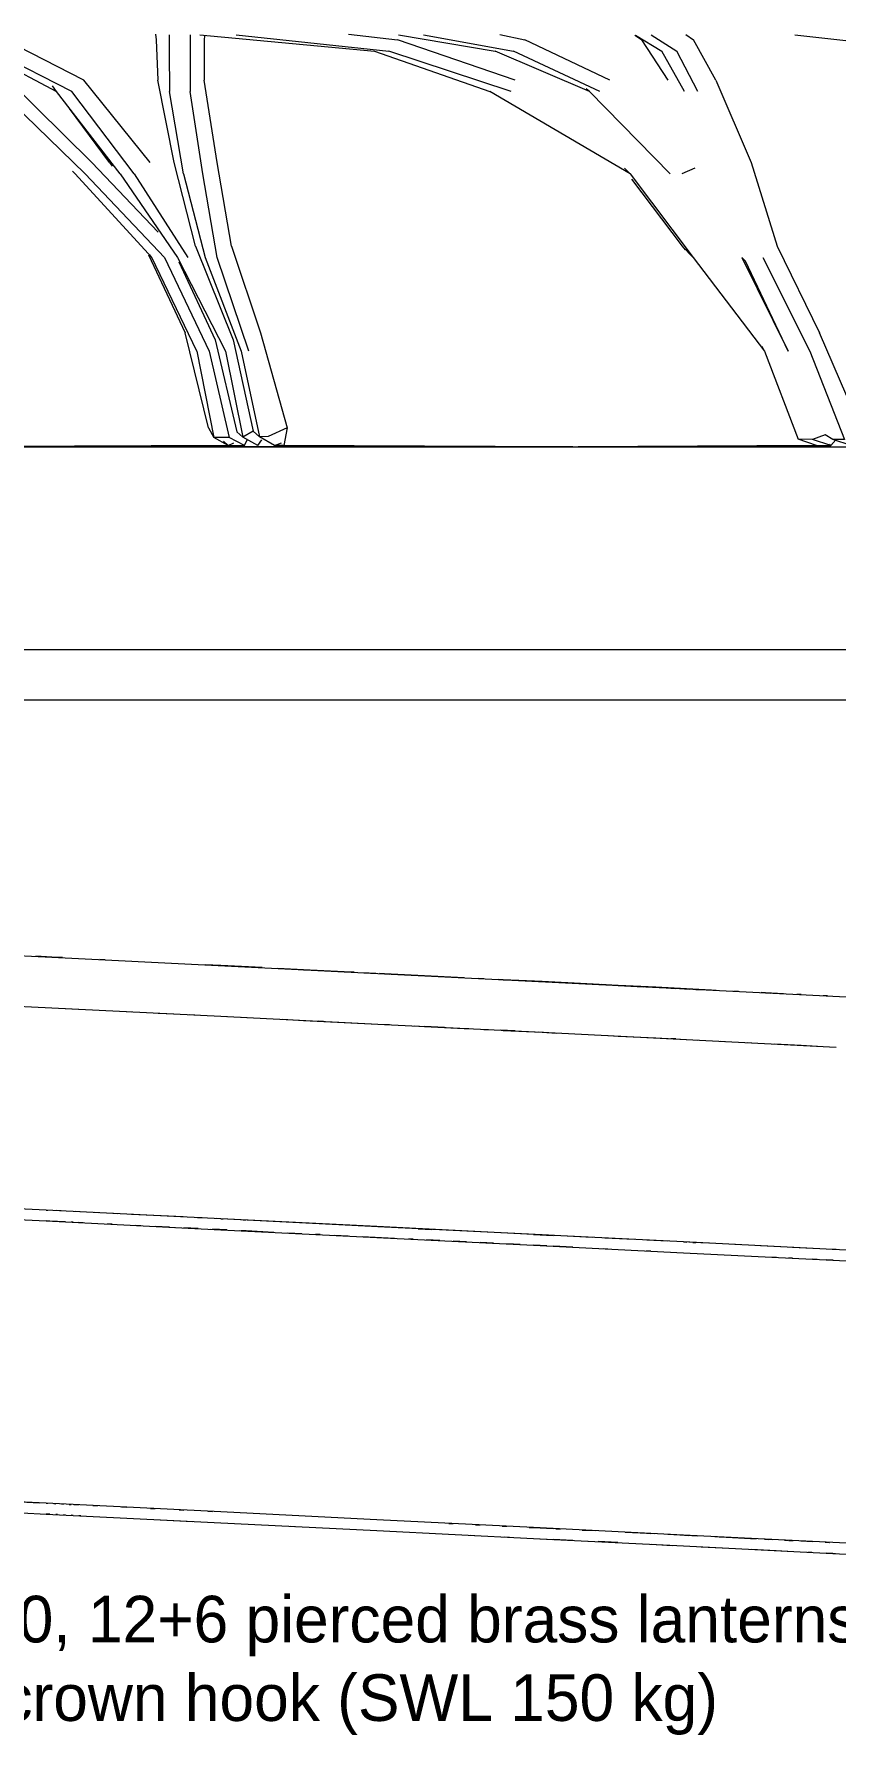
# Model space of a CAD drawing. Header units: metres. Extents: x 10 to 831, y 10 to 584.
# Drawn here: x 232.2 to 263.8, y 249.1 to 316.3 of the extents above; entities that cross this region are included whole.
import ezdxf

# ---------------------------------------------------------------- set-up
doc = ezdxf.new("R2010")
doc.units = ezdxf.units.M
for name, color, linetype, lineweight in [('DIM', 1, 'Continuous', 13), ('TXT', 7, 'Continuous', 18), ('VIS', 8, 'Continuous', 13)]:
    doc.layers.add(name, color=color, linetype=linetype, lineweight=lineweight)

msp = doc.modelspace()

# ---------------------------------------------------------------- linework, layer by layer
at = {"layer": 'DIM'}
msp.add_line((78, 292), (302, 292), dxfattribs=at)
at = {"layer": 'VIS'}
for p, q in [((234.1216, 314.4828), (231.0124, 316.0732)), ((236.9496, 316.3032), (236.978, 316.0732)), ((236.978, 316.0732), (237.0464, 314.4828)), ((237.4908, 316.274), (237.4988, 315.6228)), ((238.324, 316.276), (238.3232, 315.6228)), ((238.7076, 316.276), (245.6068, 315.6228)), ((238.882, 316.0732), (238.874, 314.4828)), ((238.8844, 316.2356), (238.882, 316.0732)), ((240.1424, 316.2716), (246.176, 315.6228)), ((244.5724, 316.3032), (246.5112, 316.0732)), ((251.1628, 314.4828), (246.5112, 316.0732)), ((246.5588, 316.2692), (250.3692, 315.6228)), ((247.546, 316.2692), (251.0916, 315.6228)), ((250.5544, 316.2856), (251.5424, 316.0732)), ((254.9064, 314.4828), (251.5424, 316.0732)), ((255.8852, 316.2612), (256.1628, 316.0732)), ((255.9168, 316.2632), (256.952, 315.6228)), ((257.204, 314.4828), (256.1628, 316.0732)), ((256.5304, 316.2664), (257.5444, 315.6228)), ((257.9, 316.2856), (258.2036, 316.0732)), ((259.0844, 314.4828), (258.2036, 316.0732)), ((262.2032, 316.2696), (268.1228, 315.6228)), ((230.044, 315.6228), (233.038, 314.032)), ((233.648, 314.032), (230.54, 315.6228)), ((237.4988, 315.6228), (237.5044, 314.032)), ((238.3232, 315.6228), (238.3228, 314.032)), ((245.6068, 315.6228), (250.162, 314.032)), ((251.0072, 314.032), (246.176, 315.6228)), ((254.0964, 314.032), (250.3692, 315.6228)), ((254.504, 314.032), (251.0916, 315.6228)), ((257.8516, 314.032), (256.952, 315.6228)), ((258.384, 314.032), (257.5444, 315.6228)), ((234.4456, 311.2288), (231.1512, 314.4828)), ((236.75, 311.2288), (234.1216, 314.4828)), ((237.6876, 311.2288), (237.0464, 314.4828)), ((239.3904, 311.2288), (238.874, 314.4828)), ((259.0844, 314.4828), (260.4884, 311.2288)), ((234.1728, 310.7788), (230.8364, 314.032)), ((233.038, 314.032), (232.8816, 314.2572)), ((235.5552, 310.7788), (233.038, 314.032)), ((236.1116, 310.7788), (233.648, 314.032)), ((238.0648, 310.7788), (237.5044, 314.032)), ((238.8268, 310.7788), (238.3228, 314.032)), ((255.7024, 310.7788), (250.162, 314.032)), ((254.0964, 314.032), (253.968, 314.1448)), ((257.2912, 310.7788), (254.0964, 314.032)), ((235.1424, 311.2288), (233.562, 313.3564)), ((237.0596, 308.4752), (234.4456, 311.2288)), ((235.1424, 311.2288), (235.244, 311.0912)), ((238.5348, 307.9244), (237.6876, 311.2288)), ((239.962, 307.9244), (239.3904, 311.2288)), ((255.7024, 310.7788), (255.4816, 311.0036)), ((258.254, 311.0016), (257.7512, 310.7788)), ((260.4884, 311.2288), (261.5144, 307.9244)), ((233.7864, 310.7788), (233.6804, 310.8912)), ((236.8052, 307.474), (233.7864, 310.7788)), ((237.3132, 307.474), (234.1728, 310.7788)), ((235.5552, 310.7788), (237.8216, 307.474)), ((236.1116, 310.7788), (238.23, 307.474)), ((238.0648, 310.7788), (238.9196, 307.474)), ((239.3972, 307.474), (238.8268, 310.7788)), ((255.7024, 310.7788), (258.19, 307.474)), ((255.7596, 310.568), (257.7572, 307.9244)), ((236.8052, 307.474), (236.7316, 307.5864)), ((238.5348, 307.9244), (240.0232, 304.2308)), ((239.962, 307.9244), (241.1012, 304.5088)), ((258.19, 307.474), (257.7572, 307.9244)), ((257.7572, 307.9244), (257.8768, 307.782)), ((261.5144, 307.9244), (263.1876, 304.5088)), ((236.672, 307.5828), (238.1284, 304.5088)), ((238.5844, 303.7804), (236.8052, 307.474)), ((237.3132, 307.474), (239.0688, 303.7804)), ((237.8216, 307.474), (239.7176, 303.7804)), ((237.8716, 307.3088), (239.3164, 304.2308)), ((238.9196, 307.474), (240.3412, 303.7804)), ((240.6356, 303.7804), (239.3972, 307.474)), ((258.19, 307.474), (261.0096, 303.7804)), ((260.2632, 307.3288), (260.1164, 307.474)), ((260.1164, 307.474), (261.944, 303.7804)), ((261.944, 303.7804), (260.2632, 307.3288)), ((260.9392, 307.474), (262.8, 303.7804)), ((239.0536, 300.7504), (238.1284, 304.5088)), ((239.3164, 304.2308), (240.1628, 300.5952)), ((240.0232, 304.2308), (240.81, 300.6168)), ((241.1012, 304.5088), (242.1624, 300.7504)), ((264.8096, 300.7504), (263.1876, 304.5088)), ((238.5844, 303.7804), (239.2564, 300.3728)), ((239.0688, 303.7804), (239.866, 300.3672)), ((239.7176, 303.7804), (240.4068, 300.382)), ((240.3412, 303.7804), (241.0576, 300.404)), ((261.0096, 303.7804), (260.9152, 303.9624)), ((261.0096, 303.7804), (262.3464, 300.3052)), ((262.8, 303.7804), (264.1664, 300.2908)), ((239.0536, 300.7504), (239.2564, 300.3728)), ((239.866, 300.3672), (239.2564, 300.3728)), ((239.8312, 300.0516), (239.2564, 300.3728)), ((239.8312, 300.0516), (239.6368, 300.2264)), ((240.4744, 300.0516), (239.866, 300.3672)), ((240.4068, 300.382), (240.1628, 300.5952)), ((240.81, 300.6168), (240.4068, 300.382)), ((240.9912, 300.0516), (240.4068, 300.382)), ((240.4744, 300.0516), (240.5776, 300.2768)), ((241.0576, 300.404), (240.81, 300.6168)), ((240.9912, 300.0516), (241.1584, 300.2768)), ((241.4052, 300.406), (241.0576, 300.404)), ((241.6596, 300.0516), (241.0576, 300.404)), ((242.1624, 300.7504), (241.4052, 300.406)), ((242.1624, 300.7504), (242.024, 300.0516)), ((263.0672, 300.052), (262.3464, 300.3052)), ((262.9036, 300.3), (262.3464, 300.3052)), ((263.408, 300.4724), (262.9036, 300.3)), ((263.6368, 300.052), (262.9036, 300.3)), ((263.7076, 300.292), (263.408, 300.4724)), ((263.6368, 300.052), (263.824, 300.2772)), ((264.1664, 300.2908), (263.7076, 300.292)), ((264.4344, 300.052), (263.7076, 300.292)), ((232.8604, 300), (218.9876, 300)), ((218.9876, 300), (232.8604, 300)), ((239.8312, 300.0516), (223.5548, 300.0004)), ((230.5644, 300), (243, 300)), ((232.8604, 300), (232.67, 300)), ((246, 300), (232.8604, 300)), ((232.8604, 300), (246, 300)), ((239.8312, 300.0516), (240.0436, 300.164)), ((239.8312, 300.0516), (240.4744, 300.0516)), ((241.6596, 300.0516), (241.934, 300.164)), ((242.024, 300.0516), (241.6596, 300.0516)), ((253.1496, 300.0016), (242.024, 300.0516)), ((243, 300), (254.5288, 300)), ((246, 300), (245.8204, 300)), ((253.444, 300), (246, 300)), ((246, 300), (253.6132, 300)), ((263.0672, 300.052), (253.6464, 300.0008)), ((254.5288, 300), (264.9532, 300)), ((258.1812, 300), (254.6284, 300)), ((254.7976, 300), (258.1812, 300)), ((258.1812, 300), (258.016, 300)), ((263.3828, 300), (258.1812, 300)), ((258.1812, 300), (263.5356, 300)), ((263.0672, 300.052), (263.6368, 300.052)), ((263.6368, 300.052), (263.5812, 300.1084)), ((243, 290), (230.5644, 290)), ((254.5288, 290), (243, 290)), ((264.9532, 290), (254.5288, 290)), ((218.9876, 280.5508), (232.8604, 279.8568)), ((232.86, 279.8572), (232.2224, 279.8888)), ((233.282, 279.836), (232.86, 279.8572)), ((232.8604, 279.8568), (246, 279.2)), ((232.8604, 279.8568), (232.9372, 279.8532)), ((234.9672, 279.7516), (234.7576, 279.762)), ((239.536, 279.5232), (238.918, 279.554)), ((241.172, 279.4412), (239.536, 279.5232)), ((239.536, 279.5232), (239.7352, 279.5132)), ((240.3336, 279.4832), (240.5328, 279.4732)), ((242.796, 279.3604), (241.7812, 279.4108)), ((244.404, 279.2796), (242.796, 279.3604)), ((242.796, 279.3604), (242.9952, 279.3504)), ((244.8028, 279.26), (244.404, 279.2796)), ((244.404, 279.2796), (244.6032, 279.27)), ((245.1876, 279.2408), (245.3868, 279.2308)), ((245.2012, 279.24), (245.4004, 279.23)), ((245.39, 279.2304), (245.5904, 279.2204)), ((245.4536, 279.2272), (245.6536, 279.2172)), ((246, 279.2), (245.8004, 279.21)), ((246, 279.2), (258.1812, 278.5908)), ((246, 279.2), (246.1, 279.1952)), ((247.58, 279.1212), (246, 279.2)), ((246, 279.2), (246.1992, 279.19)), ((249.144, 279.0428), (247.58, 279.1212)), ((249.918, 279.004), (249.7244, 279.0136)), ((250.692, 278.9656), (250.4984, 278.9752)), ((252.224, 278.8888), (250.692, 278.9656)), ((250.692, 278.9656), (250.8908, 278.9556)), ((251.8856, 278.9056), (252.0844, 278.8956)), ((253.74, 278.8132), (252.224, 278.8888)), ((255.236, 278.738), (253.74, 278.8132)), ((253.74, 278.8132), (253.9384, 278.8032)), ((254.7516, 278.7624), (254.5844, 278.7708)), ((256.72, 278.664), (255.236, 278.738)), ((255.236, 278.738), (256.2268, 278.6888)), ((226.0012, 278.2), (232.8604, 277.8568)), ((256.6592, 278.6672), (256.858, 278.6572)), ((258.18, 278.5908), (256.72, 278.664)), ((256.72, 278.664), (256.918, 278.654)), ((257.3144, 278.6344), (257.5128, 278.6244)), ((257.8528, 278.6072), (258.0516, 278.5976)), ((258.902, 278.5548), (258.18, 278.5908)), ((258.18, 278.5908), (258.378, 278.5812)), ((258.1812, 278.5908), (269.196, 278.0404)), ((258.1812, 278.5908), (258.5464, 278.5728)), ((258.3024, 278.5848), (258.5004, 278.5748)), ((259.0976, 278.5452), (258.9304, 278.5536)), ((259.9812, 278.5008), (259.8024, 278.51)), ((261.052, 278.4476), (260.8736, 278.4564)), ((261.756, 278.4124), (261.052, 278.4476)), ((261.052, 278.4476), (261.2492, 278.4376)), ((262.46, 278.3772), (262.284, 278.386)), ((263.5008, 278.3248), (263.3276, 278.3336)), ((232.86, 277.8572), (233.9148, 277.8044)), ((232.8604, 277.8568), (239.5364, 277.5232)), ((235.8048, 277.7096), (236.0144, 277.6992)), ((237.056, 277.6472), (237.68, 277.616)), ((238.3, 277.5852), (238.506, 277.5748)), ((239.536, 277.5232), (239.7404, 277.5128)), ((239.5364, 277.5232), (246, 277.2)), ((240.354, 277.4824), (240.5584, 277.472)), ((241.984, 277.4008), (242.796, 277.3604)), ((242.796, 277.3604), (244.404, 277.28)), ((243.5932, 277.3204), (243.394, 277.3304)), ((244.404, 277.28), (246, 277.2)), ((246, 277.2), (252.224, 276.8888)), ((246, 277.2), (246.1976, 277.19)), ((247.1852, 277.1408), (247.58, 277.1212)), ((247.58, 277.1212), (249.144, 277.0428)), ((248.3772, 277.0812), (247.58, 277.1212)), ((249.144, 277.0428), (249.3376, 277.0332)), ((249.918, 277.004), (250.1116, 276.9944)), ((251.1676, 276.9416), (250.5696, 276.9716)), ((250.692, 276.9656), (252.224, 276.8888)), ((251.09, 276.9456), (250.692, 276.9656)), ((252.2832, 276.886), (252.0844, 276.8956)), ((252.224, 276.8888), (258.1812, 276.5908)), ((252.224, 276.8888), (252.7924, 276.8604)), ((254.862, 276.7568), (255.236, 276.738)), ((255.236, 276.738), (256.72, 276.664)), ((256.72, 276.664), (258.18, 276.5908)), ((257.5112, 276.6244), (257.3136, 276.6344)), ((258.18, 276.5908), (258.3604, 276.582)), ((258.1812, 276.5908), (263.8468, 276.3076)), ((259.2632, 276.5368), (259.4436, 276.528)), ((260.338, 276.4832), (260.5164, 276.474)), ((261.404, 276.43), (262.46, 276.3772)), ((262.46, 276.3772), (263.3276, 276.3336)), ((232.6308, 269.8684), (226.756, 270.1624)), ((226.9456, 269.7248), (232.6308, 269.4404)), ((239.2708, 269.5364), (232.6308, 269.8684)), ((232.6308, 269.8684), (232.7076, 269.8648)), ((232.784, 269.4328), (232.6308, 269.4404)), ((232.6308, 269.4404), (239.2708, 269.1084)), ((233.3352, 269.4052), (232.752, 269.4344)), ((233.09, 269.4176), (233.0136, 269.4212)), ((233.2316, 269.8384), (233.046, 269.8476)), ((233.3964, 269.402), (233.3196, 269.406)), ((233.7024, 269.3868), (233.626, 269.3908)), ((233.9732, 269.8012), (233.7876, 269.8108)), ((234.1024, 269.3668), (233.9132, 269.3764)), ((234.7148, 269.7644), (234.5296, 269.7736)), ((235.2372, 269.31), (235.048, 269.3196)), ((235.4568, 269.7272), (235.2712, 269.7364)), ((238.0528, 269.5972), (236.0132, 269.6992)), ((238.7944, 269.5604), (238.6092, 269.5696)), ((245.7, 269.2148), (239.2708, 269.5364)), ((239.5364, 269.5232), (239.3508, 269.5324)), ((246, 269.2), (239.5364, 269.5232)), ((239.5364, 269.5232), (239.6248, 269.5188)), ((240.4208, 269.4788), (240.5092, 269.4744)), ((236.3724, 269.2532), (236.1832, 269.2628)), ((237.5072, 269.1968), (236.94, 269.2252)), ((237.1368, 269.2152), (237.6892, 269.1876)), ((238.6424, 269.14), (238.0748, 269.1684)), ((239.1444, 269.1148), (239.334, 269.1052)), ((239.7776, 269.0832), (239.21, 269.1116)), ((239.2708, 269.1084), (245.7, 268.7868)), ((240.2824, 269.058), (240.472, 269.0484)), ((240.534, 269.0452), (240.3448, 269.0548)), ((241.6332, 268.9904), (240.534, 269.0452)), ((240.534, 269.0452), (240.598, 269.042)), ((241.0288, 269.0204), (241.2124, 269.0112)), ((242.732, 268.9352), (242.1824, 268.9628)), ((243.4648, 268.8988), (243.2816, 268.908)), ((244.5636, 268.844), (244.0144, 268.8712)), ((246.3952, 268.7524), (245.1132, 268.8164)), ((251.8904, 268.9056), (245.7, 269.2148)), ((245.7, 268.7868), (251.8904, 268.4776)), ((252.224, 268.8888), (246, 269.2)), ((247.128, 268.7156), (246.9448, 268.7248)), ((247.3356, 269.1332), (247.868, 269.1068)), ((248.186, 268.6628), (247.6572, 268.6892)), ((249.2444, 268.6096), (248.7152, 268.6364)), ((257.816, 268.6092), (251.8904, 268.9056)), ((251.8904, 268.9056), (252.6684, 268.8664)), ((254.2096, 268.7896), (252.224, 268.8888)), ((255.8644, 268.7068), (254.706, 268.7648)), ((257.1884, 268.6404), (256.3608, 268.682)), ((250.3028, 268.5568), (249.7736, 268.5832)), ((251.3608, 268.504), (250.8316, 268.5304)), ((252.4192, 268.4512), (251.89, 268.4776)), ((251.8904, 268.4776), (257.816, 268.1812)), ((253.446, 268.3996), (252.6684, 268.4384)), ((253.1244, 268.4156), (252.948, 268.4244)), ((254.8276, 268.3308), (254.6588, 268.3392)), ((256.516, 268.246), (256.3472, 268.2548)), ((263.4512, 268.3276), (257.816, 268.6092)), ((257.816, 268.6092), (257.9376, 268.6032)), ((257.816, 268.1812), (263.4512, 267.8996)), ((258.1812, 268.5908), (258.016, 268.5992)), ((258.8108, 268.5596), (258.1812, 268.5908)), ((258.1812, 268.5908), (258.3032, 268.5848)), ((260.0696, 268.4964), (259.5976, 268.52)), ((261.6436, 268.418), (260.8568, 268.4572)), ((261.4812, 267.998), (261.3208, 268.006)), ((262.1232, 267.966), (261.9628, 267.974)), ((262.9024, 268.3548), (262.1156, 268.3944)), ((268.7716, 268.0616), (263.4512, 268.3276)), ((263.8468, 268.3076), (263.6892, 268.3156)), ((263.0868, 267.9176), (262.926, 267.9256)), ((263.7148, 267.8864), (263.4512, 267.8996)), ((263.4512, 267.8996), (268.7716, 267.6336)), ((263.7288, 267.8856), (263.5684, 267.8936)), ((232.6308, 258.2964), (226.756, 258.5904)), ((226.9456, 258.1528), (232.6308, 257.8684)), ((231.3912, 258.3584), (232.3632, 258.31)), ((239.2708, 257.9644), (232.6308, 258.2964)), ((232.6308, 258.2964), (232.7076, 258.2928)), ((232.9372, 258.2812), (233.0136, 258.2772)), ((233.2432, 258.266), (233.3196, 258.262)), ((233.5492, 258.2504), (233.626, 258.2468)), ((233.724, 258.242), (233.9132, 258.2324)), ((234.4804, 258.204), (234.6696, 258.1944)), ((235.6156, 258.1472), (235.8048, 258.1376)), ((236.7508, 258.0904), (236.94, 258.0812)), ((237.8856, 258.0336), (238.0748, 258.0244)), ((239.0208, 257.9768), (239.21, 257.9676)), ((245.7, 257.6428), (239.2708, 257.9644)), ((232.784, 257.8608), (232.6308, 257.8684)), ((232.6308, 257.8684), (239.2708, 257.5364)), ((233.09, 257.8456), (233.0136, 257.8492)), ((233.3964, 257.83), (233.3196, 257.834)), ((233.7024, 257.8148), (233.626, 257.8188)), ((234.0084, 257.7996), (233.932, 257.8032)), ((237.1368, 257.6432), (238.426, 257.5788)), ((239.2708, 257.5364), (245.7, 257.2148)), ((242.2812, 257.386), (242.4596, 257.3772)), ((251.8904, 257.3336), (245.7, 257.6428)), ((248.5388, 257.5012), (248.7152, 257.4924)), ((249.5972, 257.448), (249.7736, 257.4392)), ((250.6552, 257.3952), (250.8316, 257.3864)), ((251.7136, 257.3424), (251.89, 257.3336)), ((257.816, 257.0372), (251.8904, 257.3336)), ((251.8904, 257.3336), (252.6684, 257.2944)), ((252.7716, 257.2896), (252.948, 257.2804)), ((253.8148, 257.2372), (254.3212, 257.212)), ((245.7, 257.2148), (251.8904, 256.9056)), ((249.3868, 257.0308), (249.5584, 257.022)), ((250.76, 256.962), (250.932, 256.9536)), ((251.8904, 256.9056), (257.816, 256.6092)), ((252.1336, 256.8932), (252.6488, 256.8676)), ((253.446, 256.8276), (252.6684, 256.8664)), ((253.5072, 256.8248), (254.022, 256.7988)), ((255.224, 256.7388), (254.446, 256.7776)), ((254.8804, 256.756), (255.224, 256.7388)), ((255.224, 256.7388), (255.3884, 256.7304)), ((255.5032, 257.1528), (256.6848, 257.0936)), ((256.3452, 257.1108), (256.5144, 257.1024)), ((256.5388, 256.6732), (257.3604, 256.632)), ((257.1912, 257.0684), (258.3728, 257.0092)), ((263.4512, 256.7556), (257.816, 257.0372)), ((257.816, 256.6092), (263.4512, 256.3276)), ((257.8532, 257.0352), (258.0176, 257.0272)), ((258.5108, 256.5744), (259.3324, 256.5332)), ((259.0532, 256.9752), (259.2224, 256.9668)), ((259.2172, 256.9672), (259.5548, 256.9504)), ((259.4968, 256.9532), (259.9896, 256.9284)), ((259.5548, 256.9504), (260.6784, 256.894)), ((260.052, 256.9256), (260.2128, 256.9172)), ((261.0176, 256.8772), (261.1784, 256.8692)), ((261.16, 256.87), (261.3208, 256.862)), ((261.8024, 256.838), (261.9628, 256.83)), ((261.9832, 256.8288), (262.1444, 256.8208)), ((262.4444, 256.8056), (262.926, 256.7816)), ((263.4076, 256.7576), (263.5684, 256.7496)), ((268.7716, 256.4896), (263.4512, 256.7556)), ((263.4512, 256.7556), (263.5828, 256.7488)), ((260.4824, 256.476), (261.4688, 256.4264)), ((261.4688, 256.4264), (261.9376, 256.4032)), ((262.7188, 256.364), (262.8752, 256.3564)), ((263.7148, 256.3144), (263.4512, 256.3276)), ((263.4512, 256.3276), (268.7716, 256.0616)), ((263.6564, 256.3172), (263.8128, 256.3092))]:
    msp.add_line(p, q, dxfattribs=at)

# ---------------------------------------------------------------- texts
at = {"layer": 'TXT'}
for s, p in [('chandelier R950, 12+6 pierced brass lanterns', (215, 252.8)), ('hung from the crown hook (SWL 150 kg)', (215, 249.7))]:
    msp.add_text(s, height=1.84, dxfattribs=at).set_placement(p)

doc.saveas('drawing.dxf')
